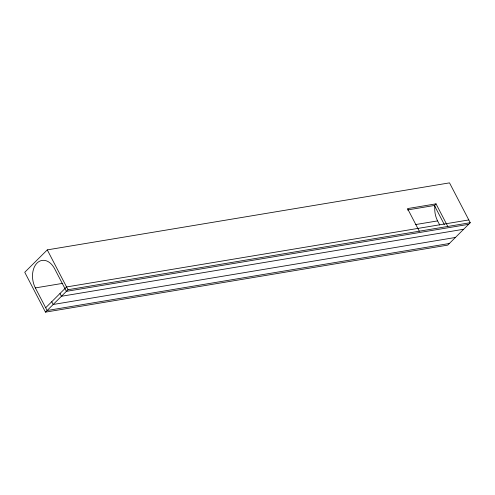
<?xml version="1.0" encoding="UTF-8"?>
<svg xmlns="http://www.w3.org/2000/svg" width="495" height="495" viewBox="0 0 495 495"><rect width="100%" height="100%" fill="white"/><g stroke="black" fill="none" stroke-linecap="round" stroke-linejoin="round"><path stroke-width="0.74" d="M47.279 249.882L24.75 272.287L45.49 312.135L447.721 245.118L470.25 222.713L449.51 182.865L47.279 249.882L68.019 289.73L470.25 222.713M45.676 307.742L66.578 286.952L468.802 219.941M45.49 312.135L68.019 289.73M407.404 209.973L434.4 205.475L436.027 203.853L447.789 226.456M436.027 203.853L407.527 208.605L419.29 231.202M468.623 224.334L66.392 291.345L54.629 268.748A18.16 12.295 80.5 0 0 37.045 263.068A18.16 12.295 80.5 0 0 35.355 287.917L62.778 283.344M415.491 224.582L437.586 220.9L439.721 225.002M463.673 229.253L61.448 296.27L60 293.492M455.419 237.47L53.188 304.481L51.74 301.709M449.349 243.503L47.118 310.514L35.355 287.917M434.4 205.475L444.361 224.612M437.586 220.9A18.16 12.295 80.5 0 1 434.938 205.79"/></g></svg>
